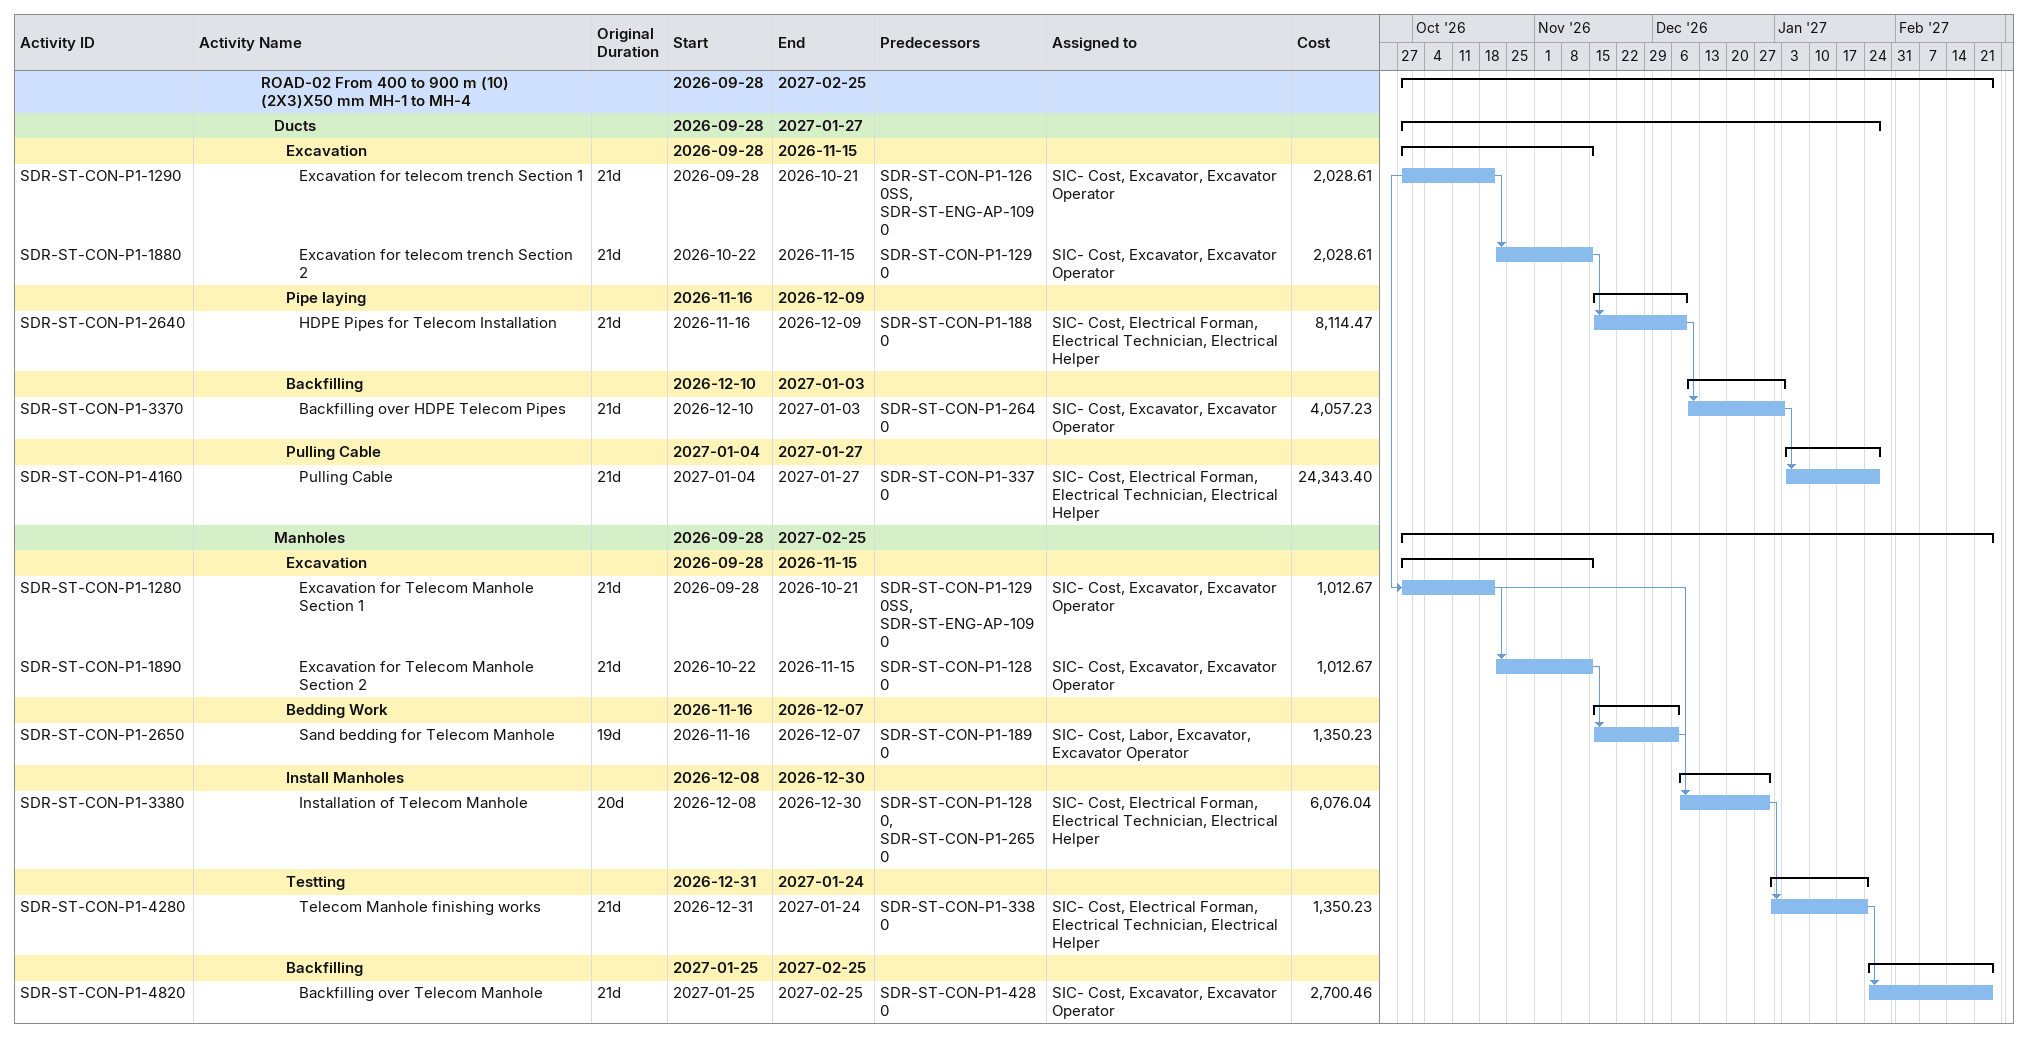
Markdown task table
| ID | Level | Task | Original duration | Start | Finish | Predecessors | Resources | Cost |
|---|---|---|---|---|---|---|---|---|
|  | 6 | **ROAD-02 From 400 to 900 m (10) (2X3)X50 mm MH-1 to MH-4** |  | 2026-09-28 | 2027-02-25 |  |  |  |
|  | 7 | **Ducts** |  | 2026-09-28 | 2027-01-27 |  |  |  |
|  | 8 | **Excavation** |  | 2026-09-28 | 2026-11-15 |  |  |  |
| SDR-ST-CON-P1-1290 | 9 | Excavation for telecom trench Section 1 | 21d | 2026-09-28 | 2026-10-21 | SDR-ST-CON-P1-1260SS, SDR-ST-ENG-AP-1090 | SIC- Cost, Excavator, Excavator Operator | 2028.61 |
| SDR-ST-CON-P1-1880 | 9 | Excavation for telecom trench Section 2 | 21d | 2026-10-22 | 2026-11-15 | SDR-ST-CON-P1-1290 | SIC- Cost, Excavator, Excavator Operator | 2028.61 |
|  | 8 | **Pipe laying** |  | 2026-11-16 | 2026-12-09 |  |  |  |
| SDR-ST-CON-P1-2640 | 9 | HDPE Pipes for Telecom Installation | 21d | 2026-11-16 | 2026-12-09 | SDR-ST-CON-P1-1880 | SIC- Cost, Electrical Forman, Electrical Technician, Electrical Helper | 8114.47 |
|  | 8 | **Backfilling** |  | 2026-12-10 | 2027-01-03 |  |  |  |
| SDR-ST-CON-P1-3370 | 9 | Backfilling over HDPE Telecom Pipes | 21d | 2026-12-10 | 2027-01-03 | SDR-ST-CON-P1-2640 | SIC- Cost, Excavator, Excavator Operator | 4057.23 |
|  | 8 | **Pulling Cable** |  | 2027-01-04 | 2027-01-27 |  |  |  |
| SDR-ST-CON-P1-4160 | 9 | Pulling Cable | 21d | 2027-01-04 | 2027-01-27 | SDR-ST-CON-P1-3370 | SIC- Cost, Electrical Forman, Electrical Technician, Electrical Helper | 24343.40 |
|  | 7 | **Manholes** |  | 2026-09-28 | 2027-02-25 |  |  |  |
|  | 8 | **Excavation** |  | 2026-09-28 | 2026-11-15 |  |  |  |
| SDR-ST-CON-P1-1280 | 9 | Excavation for Telecom Manhole Section 1 | 21d | 2026-09-28 | 2026-10-21 | SDR-ST-CON-P1-1290SS, SDR-ST-ENG-AP-1090 | SIC- Cost, Excavator, Excavator Operator | 1012.67 |
| SDR-ST-CON-P1-1890 | 9 | Excavation for Telecom Manhole Section 2 | 21d | 2026-10-22 | 2026-11-15 | SDR-ST-CON-P1-1280 | SIC- Cost, Excavator, Excavator Operator | 1012.67 |
|  | 8 | **Bedding Work** |  | 2026-11-16 | 2026-12-07 |  |  |  |
| SDR-ST-CON-P1-2650 | 9 | Sand bedding for Telecom Manhole | 19d | 2026-11-16 | 2026-12-07 | SDR-ST-CON-P1-1890 | SIC- Cost, Labor, Excavator, Excavator Operator | 1350.23 |
|  | 8 | **Install Manholes** |  | 2026-12-08 | 2026-12-30 |  |  |  |
| SDR-ST-CON-P1-3380 | 9 | Installation of Telecom Manhole | 20d | 2026-12-08 | 2026-12-30 | SDR-ST-CON-P1-1280, SDR-ST-CON-P1-2650 | SIC- Cost, Electrical Forman, Electrical Technician, Electrical Helper | 6076.04 |
|  | 8 | **Testting** |  | 2026-12-31 | 2027-01-24 |  |  |  |
| SDR-ST-CON-P1-4280 | 9 | Telecom Manhole finishing works | 21d | 2026-12-31 | 2027-01-24 | SDR-ST-CON-P1-3380 | SIC- Cost, Electrical Forman, Electrical Technician, Electrical Helper | 1350.23 |
|  | 8 | **Backfilling** |  | 2027-01-25 | 2027-02-25 |  |  |  |
| SDR-ST-CON-P1-4820 | 9 | Backfilling over Telecom Manhole | 21d | 2027-01-25 | 2027-02-25 | SDR-ST-CON-P1-4280 | SIC- Cost, Excavator, Excavator Operator | 2700.46 |
